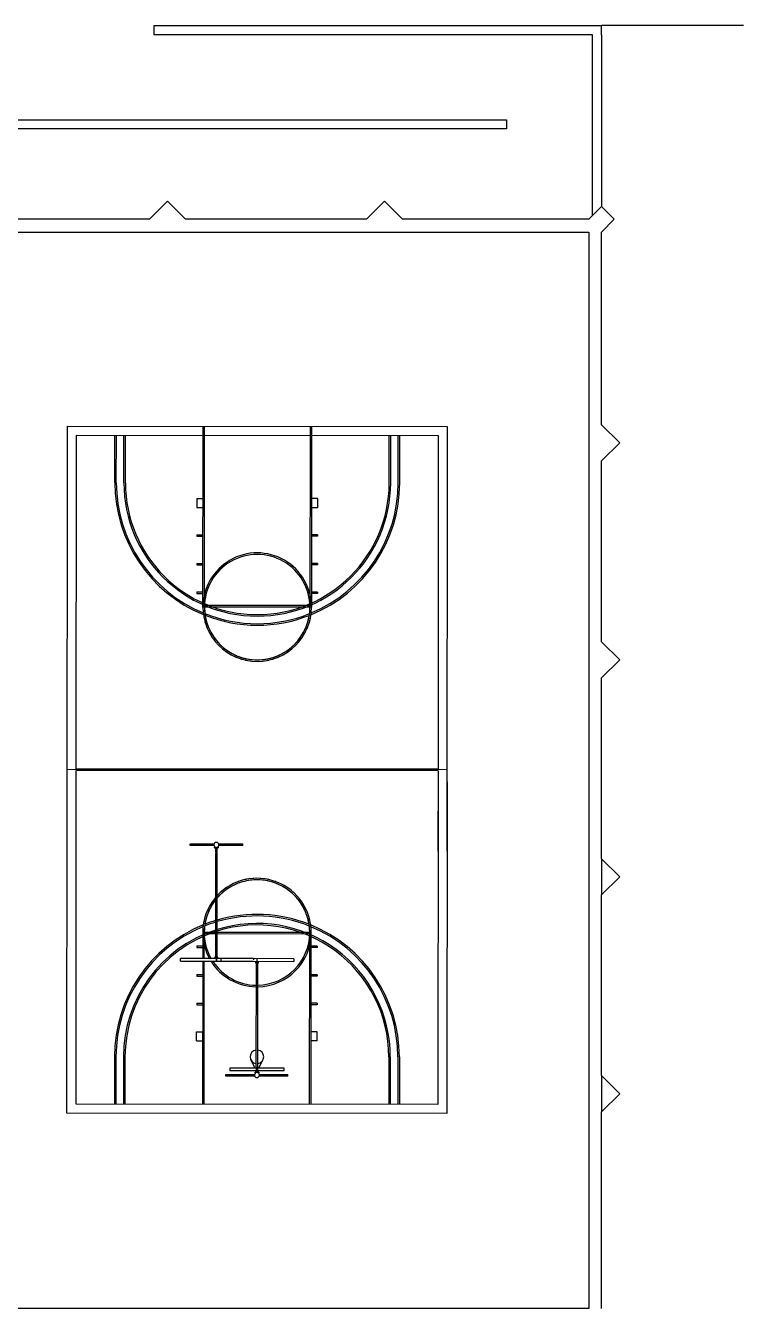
# Model space of a CAD drawing. Header units: inches. Extents: x 8199 to 15931, y 7617 to 15423.
# Drawn here: x 14522 to 15474, y 13310 to 15013 of the extents above; entities that cross this region are included whole.
import ezdxf

# ---------------------------------------------------------------- set-up
doc = ezdxf.new("R2010")
doc.units = ezdxf.units.IN
doc.header["$LTSCALE"] = 0.25
doc.header["$MEASUREMENT"] = 0
doc.layers.add('BACKGROUND', color=8, linetype='Continuous')

msp = doc.modelspace()

# ---------------------------------------------------------------- linework, layer by layer
at = {"layer": 'BACKGROUND'}
for p, q in [((14691.9, 15012.6), (15285.9, 15012.6)), ((14691.9, 15012.6), (14691.9, 15000.6)), ((15285.9, 15000.6), (15285.9, 15012.6)), ((15474, 15012.6), (15285.9, 15012.6)), ((15273.9, 15000.6), (14691.9, 15000.6)), ((15273.9, 14760.6), (15273.9, 15000.6)), ((15285.9, 15000.6), (15285.9, 14772.6)), ((14421.9, 14887.6), (15159.9, 14887.6)), ((15159.9, 14887.6), (15159.9, 14875.6)), ((15159.9, 14875.6), (14420.6, 14875.6)), ((14709.9, 14779.6), (14685.9, 14755.6)), ((14733.9, 14755.6), (14709.9, 14779.6)), ((14997.9, 14779.6), (14973.9, 14755.6)), ((14997.9, 14779.6), (14973.9, 14755.6)), ((15021.9, 14755.6), (14997.9, 14779.6)), ((15021.9, 14755.6), (14997.9, 14779.6)), ((15285.9, 14772.6), (15268.9, 14755.6)), ((15302.8, 14755.6), (15285.9, 14772.6)), ((14685.9, 14755.6), (14445.9, 14755.6)), ((14973.9, 14755.6), (14733.9, 14755.6)), ((15268.9, 14755.6), (15021.9, 14755.6)), ((15268.9, 14755.6), (15268.9, 14755.6)), ((15285.9, 14738.6), (15302.8, 14755.6)), ((12422.9, 14738.6), (15268.9, 14738.6)), ((15268.9, 14738.6), (15268.9, 13916.6)), ((15285.9, 14482.6), (15285.9, 14738.6)), ((14576.8, 13916.6), (14577.2, 14480.8)), ((14577.2, 14480.8), (15081.2, 14480.4)), ((14757, 14240.7), (14757.2, 14480.7)), ((14759, 14240.7), (14759.2, 14480.7)), ((14899.2, 14480.6), (14899, 14240.6)), ((14901.2, 14480.6), (14901, 14240.6)), ((15081.2, 14480.4), (15080.8, 13916.6)), ((15309.9, 14458.6), (15285.9, 14482.6)), ((14588.9, 14025.8), (14589.2, 14468.8)), ((14589.2, 14468.8), (15069.2, 14468.4)), ((14640.1, 14405.7), (14640.2, 14468.7)), ((14642.1, 14405.7), (14642.2, 14468.7)), ((14652.1, 14405.7), (14652.2, 14468.7)), ((14654.1, 14405.7), (14654.2, 14468.7)), ((15004.1, 14405.5), (15004.2, 14468.5)), ((15006.1, 14405.5), (15006.2, 14468.5)), ((15016.1, 14405.5), (15016.2, 14468.5)), ((15018.1, 14405.5), (15018.2, 14468.5)), ((15069.2, 14468.4), (15068.9, 14025.4)), ((15285.9, 14434.6), (15309.9, 14458.6)), ((15285.9, 14194.6), (15285.9, 14434.6)), ((14749.1, 14384.7), (14749.1, 14372.7)), ((14749.1, 14384.7), (14757.1, 14384.7)), ((14909.1, 14384.6), (14901.1, 14384.6)), ((14909.1, 14384.6), (14909.1, 14372.6)), ((14749.1, 14372.7), (14757.1, 14372.7)), ((14909.1, 14372.6), (14901.1, 14372.6)), ((14749.1, 14336.7), (14749.1, 14334.7)), ((14749.1, 14336.7), (14757.1, 14336.7)), ((14749.1, 14334.7), (14757.1, 14334.7)), ((14909.1, 14336.6), (14901.1, 14336.6)), ((14909.1, 14334.6), (14901.1, 14334.6)), ((14909.1, 14336.6), (14909.1, 14334.6)), ((14749.1, 14298.7), (14749.1, 14296.7)), ((14749.1, 14298.7), (14757.1, 14298.7)), ((14749.1, 14296.7), (14757.1, 14296.7)), ((14909.1, 14298.6), (14901.1, 14298.6)), ((14909.1, 14296.6), (14901.1, 14296.6)), ((14909.1, 14298.6), (14909.1, 14296.6)), ((14749, 14260.7), (14749, 14258.7)), ((14749, 14260.7), (14757, 14260.7)), ((14749, 14258.7), (14757, 14258.7)), ((14909, 14260.6), (14901, 14260.6)), ((14909, 14258.6), (14901, 14258.6)), ((14909, 14260.6), (14909, 14258.6)), ((14901, 14242.6), (14757, 14242.7)), ((14759, 14240.7), (14757, 14240.7)), ((14899, 14240.6), (14759, 14240.7)), ((14901, 14240.6), (14899, 14240.6)), ((15309.9, 14170.6), (15285.9, 14194.6)), ((15285.9, 14146.6), (15309.9, 14170.6)), ((15285.9, 13916.6), (15285.9, 14146.6)), ((15080.9, 14024.4), (14576.9, 14024.8)), ((14588.8, 13916.6), (14588.9, 14023.8)), ((15068.9, 14025.4), (14588.9, 14025.8)), ((15068.9, 14023.4), (14588.9, 14023.8)), ((15068.9, 14023.4), (15068.8, 13916.6)), ((14576.6, 13568.8), (14576.9, 14008.6)), ((14576.8, 13916.6), (14576.9, 14008.5)), ((14588.6, 13580.8), (14588.9, 14008.6)), ((14588.8, 13916.6), (14588.9, 14008.5)), ((15068.9, 14008.6), (15068.6, 13580.4)), ((15068.9, 14008.5), (15068.8, 13916.6)), ((15080.9, 14008.6), (15080.6, 13568.4)), ((15080.9, 14008.5), (15080.8, 13916.6)), ((15268.9, 14008.6), (15268.9, 13309.6)), ((15268.9, 14008.5), (15268.9, 13916.6)), ((15285.9, 13906.6), (15285.9, 14008.6)), ((15285.9, 13916.6), (15285.9, 14008.5)), ((14739.9, 13926.4), (14742.5, 13926.4)), ((14739.9, 13924.3), (14739.9, 13926.4)), ((14739.9, 13926.4), (14742.5, 13926.4)), ((14739.9, 13924.3), (14739.9, 13926.4)), ((14742.5, 13924.3), (14739.9, 13924.3)), ((14742.5, 13924.3), (14739.9, 13924.3)), ((14742.5, 13926.4), (14771.7, 13926.4)), ((14742.5, 13926.4), (14742.5, 13924.3)), ((14742.5, 13926.4), (14771.7, 13926.4)), ((14742.5, 13926.4), (14742.5, 13924.3)), ((14771.6, 13924.3), (14742.5, 13924.3)), ((14771.6, 13924.3), (14742.5, 13924.3)), ((14771.7, 13926.4), (14771.7, 13925.8)), ((14771.7, 13926.4), (14771.7, 13925.8)), ((14772.4, 13921.1), (14772.4, 13921.9)), ((14772.4, 13921.9), (14773.6, 13921.9)), ((14772.4, 13921.1), (14772.4, 13921.9)), ((14772.4, 13921.9), (14773.6, 13921.9)), ((14772.4, 13921.1), (14777.4, 13921.1)), ((14772.4, 13921), (14772.4, 13921.1)), ((14772.4, 13921.1), (14777.4, 13921.1)), ((14772.4, 13921), (14772.4, 13921.1)), ((14777.4, 13921), (14772.4, 13921)), ((14777.4, 13921), (14772.4, 13921)), ((14773.7, 13914), (14773.7, 13777.6)), ((14774.1, 13920.8), (14774.1, 13915.5)), ((14774.1, 13920.8), (14774.1, 13915.5)), ((14774.1, 13915.5), (14774.3, 13915.5)), ((14774.1, 13915.5), (14774.3, 13915.5)), ((14774.3, 13915.5), (14774.3, 13920.8)), ((14774.3, 13915.5), (14774.3, 13920.8)), ((14774.4, 13920.9), (14775.4, 13920.9)), ((14774.4, 13920.9), (14775.4, 13920.9)), ((14774.5, 13916), (14774.5, 13914.9)), ((14774.5, 13916), (14774.5, 13914.9)), ((14775.2, 13914.9), (14775.2, 13916)), ((14775.2, 13914.9), (14775.2, 13916)), ((14775.5, 13920.8), (14775.5, 13915.5)), ((14775.5, 13920.8), (14775.5, 13915.5)), ((14775.5, 13915.5), (14775.6, 13915.5)), ((14775.5, 13915.5), (14775.6, 13915.5)), ((14775.6, 13915.5), (14775.6, 13920.8)), ((14775.6, 13915.5), (14775.6, 13920.8)), ((14776.1, 13777.6), (14776.1, 13914)), ((14776.2, 13921.9), (14777.4, 13921.9)), ((14776.2, 13921.9), (14777.4, 13921.9)), ((14777.4, 13921.9), (14777.4, 13921.1)), ((14777.4, 13921.9), (14777.4, 13921.1)), ((14777.4, 13921.1), (14777.4, 13921)), ((14777.4, 13921.1), (14777.4, 13921)), ((14778.1, 13926.4), (14807.2, 13926.4)), ((14778.1, 13926.4), (14778.1, 13925.8)), ((14778.1, 13926.4), (14807.2, 13926.4)), ((14778.1, 13926.4), (14778.1, 13925.8)), ((14807.2, 13924.3), (14778.1, 13924.3)), ((14807.2, 13924.3), (14778.1, 13924.3)), ((14807.2, 13926.4), (14809.9, 13926.4)), ((14807.2, 13926.4), (14807.2, 13924.3)), ((14807.2, 13926.4), (14809.9, 13926.4)), ((14807.2, 13926.4), (14807.2, 13924.3)), ((14809.9, 13924.3), (14807.2, 13924.3)), ((14809.9, 13924.3), (14807.2, 13924.3)), ((14809.9, 13924.3), (14809.9, 13926.4)), ((14809.9, 13924.3), (14809.9, 13926.4)), ((15309.9, 13882.6), (15285.9, 13906.6)), ((15285.9, 13906.6), (15285.9, 13858.6)), ((15285.9, 13858.6), (15309.9, 13882.6)), ((15285.9, 13618.6), (15285.9, 13858.6)), ((14756.7, 13808.7), (14758.7, 13808.7)), ((14756.7, 13808.7), (14756.7, 13773.9)), ((14773.7, 13806.7), (14756.7, 13806.7)), ((14758.7, 13773.9), (14758.7, 13808.7)), ((14773.7, 13808.7), (14758.7, 13808.7)), ((14898.7, 13808.6), (14776.1, 13808.7)), ((14900.7, 13806.6), (14776.1, 13806.7)), ((14898.6, 13580.6), (14898.7, 13808.6)), ((14898.7, 13808.6), (14900.7, 13808.6)), ((14900.6, 13580.6), (14900.7, 13808.6)), ((14748.7, 13790.7), (14748.7, 13788.7)), ((14748.7, 13790.7), (14756.7, 13790.7)), ((14748.7, 13788.7), (14756.7, 13788.7)), ((14775.4, 13778.1), (14774.3, 13778.1)), ((14774.3, 13778), (14774.3, 13778.1)), ((14774.3, 13775.9), (14774.3, 13778)), ((14775.4, 13778.1), (14775.4, 13778)), ((14775.4, 13778), (14775.4, 13775.9)), ((14908.7, 13790.6), (14900.7, 13790.6)), ((14908.7, 13788.6), (14900.7, 13788.6)), ((14908.7, 13790.6), (14908.7, 13788.6)), ((14824, 13773.9), (14727.2, 13773.9)), ((14727.2, 13773.4), (14727.2, 13773.9)), ((14727.2, 13770.4), (14727.2, 13773.4)), ((14727.2, 13770.4), (14824, 13770.4)), ((14756.7, 13770.4), (14756.6, 13580.7)), ((14758.6, 13580.7), (14758.7, 13770.4)), ((14772.9, 13775.9), (14776.9, 13775.9)), ((14772.9, 13775.9), (14772.9, 13773.8)), ((14776.9, 13775.9), (14772.9, 13775.9)), ((14772.9, 13775.9), (14772.9, 13775.9)), ((14775.4, 13775.9), (14774.3, 13775.9)), ((14774.3, 13775.9), (14774.3, 13775.3)), ((14774.3, 13775.3), (14774.4, 13775.3)), ((14774.3, 13775.3), (14774.3, 13773.8)), ((14774.4, 13775.3), (14774.4, 13775.8)), ((14774.4, 13775.8), (14775.4, 13775.8)), ((14774.4, 13775.8), (14774.4, 13775.3)), ((14774.4, 13775.3), (14774.4, 13773.8)), ((14774.8, 13775.4), (14774.8, 13773.5)), ((14775, 13773.5), (14775, 13775.4)), ((14775.4, 13775.3), (14775.4, 13775.9)), ((14775.4, 13775.8), (14775.4, 13775.3)), ((14775.4, 13775.3), (14775.4, 13775.8)), ((14775.4, 13775.3), (14775.4, 13775.3)), ((14775.4, 13775.3), (14775.4, 13773.8)), ((14775.4, 13775.3), (14775.4, 13773.8)), ((14776.9, 13773.8), (14776.9, 13775.9)), ((14776.9, 13775.9), (14776.9, 13775.9)), ((14877.8, 13773.8), (14781, 13773.9)), ((14781, 13773.9), (14781, 13773.9)), ((14781, 13773.7), (14781, 13773.8)), ((14781, 13773.5), (14781, 13773.6)), ((14781, 13773.1), (14781, 13773.4)), ((14781, 13772.7), (14781, 13773)), ((14781, 13772.4), (14781, 13772.6)), ((14781, 13771.9), (14781, 13772.1)), ((14781, 13771.6), (14781, 13771.7)), ((14781, 13770.4), (14877.8, 13770.3)), ((14824, 13773.9), (14824, 13773.6)), ((14824, 13773.6), (14824, 13773.4)), ((14824, 13773.4), (14824, 13773.3)), ((14824, 13773.3), (14824, 13772.9)), ((14824, 13772.9), (14824, 13772.4)), ((14824, 13772.4), (14824, 13772.1)), ((14826.7, 13770.4), (14826.7, 13768.4)), ((14826.7, 13768.4), (14830.7, 13768.4)), ((14826.7, 13768.4), (14826.7, 13768.3)), ((14830.7, 13768.3), (14826.7, 13768.3)), ((14827.5, 13766.6), (14827.4, 13630.2)), ((14828.1, 13770.4), (14828.1, 13768.9)), ((14828.2, 13768.9), (14828.1, 13768.9)), ((14828.1, 13768.9), (14828.1, 13768.4)), ((14828.1, 13768.4), (14829.3, 13768.4)), ((14828.1, 13766.2), (14828.1, 13768.3)), ((14828.1, 13766.2), (14828.1, 13766.2)), ((14828.1, 13766.1), (14829.3, 13766.1)), ((14828.2, 13770.4), (14828.2, 13768.9)), ((14828.2, 13768.4), (14828.2, 13768.9)), ((14828.2, 13768.9), (14828.2, 13768.4)), ((14829.2, 13768.4), (14828.2, 13768.4)), ((14828.6, 13770.7), (14828.6, 13768.9)), ((14828.8, 13768.9), (14828.8, 13770.7)), ((14829.2, 13770.4), (14829.2, 13768.9)), ((14829.3, 13768.9), (14829.2, 13768.9)), ((14829.2, 13768.9), (14829.2, 13768.4)), ((14829.2, 13768.4), (14829.2, 13768.9)), ((14829.3, 13770.4), (14829.3, 13768.9)), ((14829.3, 13768.4), (14829.3, 13768.9)), ((14829.3, 13768.3), (14829.3, 13766.2)), ((14829.3, 13766.2), (14829.3, 13766.2)), ((14829.8, 13630.2), (14829.9, 13766.6)), ((14830.7, 13768.4), (14830.7, 13770.4)), ((14830.7, 13768.3), (14830.7, 13768.4)), ((14877.8, 13773.8), (14877.8, 13770.8)), ((14877.8, 13770.8), (14877.8, 13770.3)), ((14748.7, 13752.7), (14748.7, 13750.7)), ((14748.7, 13752.7), (14756.7, 13752.7)), ((14748.7, 13750.7), (14756.7, 13750.7)), ((14908.7, 13752.6), (14900.7, 13752.6)), ((14908.7, 13750.6), (14900.7, 13750.6)), ((14908.7, 13752.6), (14908.7, 13750.6)), ((14748.7, 13714.7), (14748.7, 13712.7)), ((14748.7, 13714.7), (14756.7, 13714.7)), ((14748.7, 13712.7), (14756.7, 13712.7)), ((14908.7, 13714.6), (14900.7, 13714.6)), ((14908.7, 13712.6), (14900.7, 13712.6)), ((14908.7, 13714.6), (14908.7, 13712.6)), ((14748.6, 13664.7), (14748.6, 13676.7)), ((14748.6, 13676.7), (14756.6, 13676.7)), ((14908.6, 13676.6), (14900.6, 13676.6)), ((14908.6, 13664.6), (14908.6, 13676.6)), ((14748.6, 13664.7), (14756.6, 13664.7)), ((14908.6, 13664.6), (14900.6, 13664.6)), ((14639.6, 13643.7), (14639.6, 13580.7)), ((14641.6, 13643.7), (14641.6, 13580.7)), ((14651.6, 13643.7), (14651.6, 13580.7)), ((14653.6, 13643.7), (14653.6, 13580.7)), ((15003.6, 13643.5), (15003.6, 13580.5)), ((15005.6, 13643.5), (15005.6, 13580.5)), ((15015.6, 13643.5), (15015.6, 13580.5)), ((15017.6, 13643.5), (15017.6, 13580.5)), ((14827.8, 13628.6), (14792.6, 13628.6)), ((14792.6, 13628.6), (14792.6, 13625.6)), ((14792.6, 13625.6), (14827.8, 13625.6)), ((14826.1, 13628.6), (14820.6, 13639.6)), ((14828, 13628.7), (14827.8, 13628.7)), ((14827.8, 13628.7), (14827.8, 13623.5)), ((14828, 13623.5), (14828, 13628.7)), ((14828.2, 13628.6), (14828, 13628.6)), ((14828, 13625.6), (14829.2, 13625.6)), ((14828.2, 13629.3), (14828.2, 13628.2)), ((14829.2, 13628.6), (14828.9, 13628.6)), ((14829, 13628.2), (14829, 13629.3)), ((14829.3, 13628.7), (14829.2, 13628.7)), ((14829.2, 13628.7), (14829.2, 13623.5)), ((14829.3, 13623.5), (14829.3, 13628.7)), ((14864.6, 13628.6), (14829.3, 13628.6)), ((14829.3, 13625.6), (14864.6, 13625.6)), ((14831.1, 13628.6), (14836.6, 13639.5)), ((14864.6, 13625.6), (14864.6, 13628.6)), ((14787.6, 13619.9), (14790.1, 13619.9)), ((14787.6, 13617.8), (14787.6, 13619.9)), ((14790.1, 13617.8), (14787.6, 13617.8)), ((14790.1, 13619.9), (14825.4, 13619.9)), ((14790.1, 13619.9), (14790.1, 13617.8)), ((14825.4, 13617.8), (14790.1, 13617.8)), ((14825.4, 13618.4), (14825.4, 13617.8)), ((14826.1, 13622.3), (14826.1, 13623.2)), ((14826.1, 13623.2), (14831.1, 13623.2)), ((14831.1, 13623.2), (14826.1, 13623.2)), ((14826.1, 13623.2), (14826.1, 13623.2)), ((14827.3, 13622.3), (14826.1, 13622.3)), ((14829.1, 13623.3), (14828.1, 13623.3)), ((14831.1, 13622.3), (14829.9, 13622.3)), ((14831.1, 13623.2), (14831.1, 13622.3)), ((14831.1, 13623.2), (14831.1, 13623.2)), ((14831.8, 13619.9), (14867, 13619.9)), ((14831.8, 13618.4), (14831.8, 13617.8)), ((14867, 13617.8), (14831.8, 13617.8)), ((14867, 13619.9), (14869.6, 13619.9)), ((14867, 13619.9), (14867, 13617.8)), ((14869.6, 13617.8), (14867, 13617.8)), ((14869.6, 13617.8), (14869.6, 13619.9)), ((15309.9, 13594.6), (15285.9, 13618.6)), ((15285.9, 13618.6), (15285.9, 13570.6)), ((15285.9, 13570.6), (15309.9, 13594.6)), ((15068.6, 13580.4), (14588.6, 13580.8)), ((15080.6, 13568.4), (14576.6, 13568.8)), ((15285.9, 13309.6), (15285.9, 13570.6)), ((15268.9, 13309.6), (12747.6, 13309.6))]:
    msp.add_line(p, q, dxfattribs=at)
at = {"layer": 'BACKGROUND', "flags": 128}
for points in [[(14774.8, 13773.5), (14774.8, 13773.5), (14774.8, 13773.4), (14774.8, 13773.4), (14774.8, 13773.3), (14774.8, 13773.3), (14774.8, 13773.2), (14774.8, 13773.1), (14774.8, 13773.1), (14774.8, 13773), (14774.8, 13772.9), (14774.8, 13772.9), (14774.8, 13772.8), (14774.8, 13772.7), (14774.8, 13772.7), (14774.8, 13772.6), (14774.8, 13772.5), (14774.8, 13772.4), (14774.8, 13772.4), (14774.8, 13772.3), (14774.8, 13772.2), (14774.8, 13772.1), (14774.8, 13772.1), (14774.8, 13772), (14774.8, 13771.9), (14774.8, 13771.8), (14774.8, 13771.8), (14774.8, 13771.7), (14774.8, 13771.6), (14774.8, 13771.6), (14774.8, 13771.5), (14774.8, 13771.4), (14774.8, 13771.3), (14774.8, 13771.3), (14774.8, 13771.2), (14774.8, 13771.1), (14774.8, 13771.1), (14774.8, 13771), (14774.8, 13771), (14774.8, 13770.9), (14774.8, 13770.9), (14774.8, 13770.8), (14774.8, 13770.7), (14774.8, 13770.7), (14774.8, 13770.6), (14774.8, 13770.6), (14774.8, 13770.6), (14774.8, 13770.5), (14774.8, 13770.5), (14774.8, 13770.4), (14774.8, 13770.4), (14774.8, 13770.4), (14774.8, 13770.4), (14774.8, 13770.3), (14774.8, 13770.3), (14774.8, 13770.3), (14774.8, 13770.3), (14774.8, 13770.3), (14774.8, 13770.3), (14774.8, 13770.3), (14774.8, 13770.3), (14774.8, 13770.3)], [(14774.8, 13770.3), (14774.8, 13770.3), (14774.8, 13770.3), (14774.8, 13770.3), (14774.8, 13770.3), (14774.8, 13770.3), (14774.8, 13770.3), (14774.8, 13770.3), (14774.8, 13770.3), (14774.8, 13770.4), (14774.8, 13770.4)], [(14774.9, 13770.1), (14774.9, 13770.1), (14774.9, 13770.1), (14774.9, 13770.1), (14774.9, 13770.1), (14774.9, 13770.1), (14774.8, 13770.1), (14774.8, 13770.1), (14774.8, 13770.1), (14774.8, 13770.1), (14774.8, 13770.1), (14774.8, 13770.1), (14774.8, 13770.1), (14774.8, 13770.1), (14774.8, 13770.1), (14774.8, 13770.1), (14774.8, 13770.2), (14774.8, 13770.2), (14774.8, 13770.2), (14774.8, 13770.2), (14774.8, 13770.2), (14774.8, 13770.2), (14774.8, 13770.2), (14774.8, 13770.2), (14774.8, 13770.2), (14774.8, 13770.2), (14774.8, 13770.2), (14774.8, 13770.2), (14774.8, 13770.2), (14774.8, 13770.2), (14774.8, 13770.2), (14774.8, 13770.2), (14774.8, 13770.2), (14774.8, 13770.2), (14774.8, 13770.2), (14774.8, 13770.2), (14774.8, 13770.2), (14774.8, 13770.2), (14774.8, 13770.2), (14774.8, 13770.3), (14774.8, 13770.3)], [(14775, 13770.3), (14775, 13770.2), (14775, 13770.2), (14775, 13770.2), (14775, 13770.2), (14775, 13770.2), (14775, 13770.2), (14775, 13770.2), (14775, 13770.2), (14775, 13770.2), (14775, 13770.2), (14775, 13770.2), (14775, 13770.2), (14775, 13770.2), (14775, 13770.2), (14775, 13770.2), (14775, 13770.2), (14775, 13770.2), (14775, 13770.2), (14775, 13770.2), (14775, 13770.2), (14775, 13770.2), (14775, 13770.2), (14775, 13770.2), (14774.9, 13770.1), (14774.9, 13770.1), (14774.9, 13770.1), (14774.9, 13770.1), (14774.9, 13770.1), (14774.9, 13770.1), (14774.9, 13770.1), (14774.9, 13770.1), (14774.9, 13770.1), (14774.9, 13770.1), (14774.9, 13770.1), (14774.9, 13770.1), (14774.9, 13770.1), (14774.9, 13770.1), (14774.9, 13770.1), (14774.9, 13770.1), (14774.9, 13770.1)], [(14775, 13770.3), (14775, 13770.3), (14775, 13770.3), (14775, 13770.3), (14775, 13770.3), (14775, 13770.3), (14775, 13770.3), (14775, 13770.3), (14775, 13770.3), (14775, 13770.4), (14775, 13770.4), (14775, 13770.4), (14775, 13770.5), (14775, 13770.5), (14775, 13770.5), (14775, 13770.6), (14775, 13770.6), (14775, 13770.7), (14775, 13770.7), (14775, 13770.8), (14775, 13770.8), (14775, 13770.9), (14775, 13770.9), (14775, 13771), (14775, 13771.1), (14775, 13771.1), (14775, 13771.2), (14775, 13771.2), (14775, 13771.3), (14775, 13771.4), (14775, 13771.4), (14775, 13771.5), (14775, 13771.6), (14775, 13771.7), (14775, 13771.7), (14775, 13771.8), (14775, 13771.9), (14775, 13772), (14775, 13772), (14775, 13772.1), (14775, 13772.2), (14775, 13772.3), (14775, 13772.3), (14775, 13772.4), (14775, 13772.5), (14775, 13772.6), (14775, 13772.6), (14775, 13772.7), (14775, 13772.8), (14775, 13772.8), (14775, 13772.9), (14775, 13773), (14775, 13773), (14775, 13773.1), (14775, 13773.2), (14775, 13773.2), (14775, 13773.3), (14775, 13773.3), (14775, 13773.4), (14775, 13773.5), (14775, 13773.5), (14775, 13773.5)], [(14775, 13770.4), (14775, 13770.4), (14775, 13770.3), (14775, 13770.3), (14775, 13770.3), (14775, 13770.3), (14775, 13770.3), (14775, 13770.3), (14775, 13770.3), (14775, 13770.3), (14775, 13770.3)], [(14828.6, 13774), (14828.6, 13774), (14828.6, 13774), (14828.6, 13774), (14828.6, 13774), (14828.6, 13774), (14828.6, 13774), (14828.6, 13774), (14828.6, 13774), (14828.6, 13774), (14828.6, 13774), (14828.6, 13774), (14828.6, 13774), (14828.6, 13774), (14828.6, 13774), (14828.6, 13774), (14828.6, 13774.1), (14828.6, 13774.1), (14828.6, 13774.1), (14828.6, 13774.1), (14828.6, 13774.1), (14828.6, 13774.1), (14828.6, 13774.1), (14828.6, 13774.1), (14828.6, 13774.1), (14828.6, 13774.1), (14828.6, 13774.1), (14828.6, 13774.1), (14828.6, 13774.1), (14828.7, 13774.1), (14828.7, 13774.1), (14828.7, 13774.1), (14828.7, 13774.1), (14828.7, 13774.1), (14828.7, 13774.1), (14828.7, 13774.1), (14828.7, 13774.1), (14828.7, 13774.1), (14828.7, 13774.1), (14828.7, 13774.1), (14828.7, 13774.1)], [(14828.6, 13773.8), (14828.6, 13773.9), (14828.6, 13773.9), (14828.6, 13773.9), (14828.6, 13773.9), (14828.6, 13773.9), (14828.6, 13774), (14828.6, 13774), (14828.6, 13774), (14828.6, 13774), (14828.6, 13774)], [(14828.6, 13774), (14828.6, 13774), (14828.6, 13774), (14828.6, 13774), (14828.6, 13774), (14828.6, 13773.9), (14828.6, 13773.9), (14828.6, 13773.9), (14828.6, 13773.9), (14828.6, 13773.9), (14828.6, 13773.8), (14828.6, 13773.8), (14828.6, 13773.8), (14828.6, 13773.7), (14828.6, 13773.7), (14828.6, 13773.6), (14828.6, 13773.6), (14828.6, 13773.6), (14828.6, 13773.5), (14828.6, 13773.5), (14828.6, 13773.4), (14828.6, 13773.4), (14828.6, 13773.3), (14828.6, 13773.2), (14828.6, 13773.2), (14828.6, 13773.1), (14828.6, 13773), (14828.6, 13773), (14828.6, 13772.9), (14828.6, 13772.8), (14828.6, 13772.8), (14828.6, 13772.7), (14828.6, 13772.6), (14828.6, 13772.6), (14828.6, 13772.5), (14828.6, 13772.4), (14828.6, 13772.3), (14828.6, 13772.3), (14828.6, 13772.2), (14828.6, 13772.1), (14828.6, 13772), (14828.6, 13772), (14828.6, 13771.9), (14828.6, 13771.8), (14828.6, 13771.7), (14828.6, 13771.7), (14828.6, 13771.6), (14828.6, 13771.5), (14828.6, 13771.5), (14828.6, 13771.4), (14828.6, 13771.3), (14828.6, 13771.3), (14828.6, 13771.2), (14828.6, 13771.1), (14828.6, 13771.1), (14828.6, 13771), (14828.6, 13770.9), (14828.6, 13770.9), (14828.6, 13770.8), (14828.6, 13770.8), (14828.6, 13770.7), (14828.6, 13770.7)], [(14828.7, 13774.1), (14828.7, 13774.1), (14828.7, 13774.1), (14828.7, 13774.1), (14828.7, 13774.1), (14828.7, 13774.1), (14828.7, 13774.1), (14828.7, 13774.1), (14828.7, 13774.1), (14828.7, 13774.1), (14828.7, 13774.1), (14828.8, 13774.1), (14828.8, 13774.1), (14828.8, 13774.1), (14828.8, 13774.1), (14828.8, 13774.1), (14828.8, 13774.1), (14828.8, 13774.1), (14828.8, 13774.1), (14828.8, 13774.1), (14828.8, 13774.1), (14828.8, 13774.1), (14828.8, 13774.1), (14828.8, 13774.1), (14828.8, 13774), (14828.8, 13774), (14828.8, 13774), (14828.8, 13774), (14828.8, 13774), (14828.8, 13774), (14828.8, 13774), (14828.8, 13774), (14828.8, 13774), (14828.8, 13774), (14828.8, 13774), (14828.8, 13774), (14828.8, 13774), (14828.8, 13774), (14828.8, 13774), (14828.8, 13774), (14828.8, 13774)], [(14828.8, 13770.7), (14828.8, 13770.7), (14828.8, 13770.8), (14828.8, 13770.8), (14828.8, 13770.9), (14828.8, 13771), (14828.8, 13771), (14828.8, 13771.1), (14828.8, 13771.2), (14828.8, 13771.2), (14828.8, 13771.3), (14828.8, 13771.4), (14828.8, 13771.4), (14828.8, 13771.5), (14828.8, 13771.6), (14828.8, 13771.6), (14828.8, 13771.7), (14828.8, 13771.8), (14828.8, 13771.9), (14828.8, 13771.9), (14828.8, 13772), (14828.8, 13772.1), (14828.8, 13772.2), (14828.8, 13772.2), (14828.8, 13772.3), (14828.8, 13772.4), (14828.8, 13772.5), (14828.8, 13772.5), (14828.8, 13772.6), (14828.8, 13772.7), (14828.8, 13772.7), (14828.8, 13772.8), (14828.8, 13772.9), (14828.8, 13772.9), (14828.8, 13773), (14828.8, 13773.1), (14828.8, 13773.1), (14828.8, 13773.2), (14828.8, 13773.3), (14828.8, 13773.3), (14828.8, 13773.4), (14828.8, 13773.4), (14828.8, 13773.5), (14828.8, 13773.5), (14828.8, 13773.6), (14828.8, 13773.6), (14828.8, 13773.7), (14828.8, 13773.7), (14828.8, 13773.7), (14828.8, 13773.8), (14828.8, 13773.8), (14828.8, 13773.8), (14828.8, 13773.9), (14828.8, 13773.9), (14828.8, 13773.9), (14828.8, 13773.9), (14828.8, 13773.9), (14828.8, 13774), (14828.8, 13774), (14828.8, 13774), (14828.8, 13774), (14828.8, 13774)], [(14828.8, 13774), (14828.8, 13774), (14828.8, 13774), (14828.8, 13774), (14828.8, 13774), (14828.8, 13773.9), (14828.8, 13773.9), (14828.8, 13773.9), (14828.8, 13773.9), (14828.8, 13773.9), (14828.8, 13773.8)]]:
    msp.add_lwpolyline(points, dxfattribs=at)
at = {"layer": 'BACKGROUND'}
for centre, radius, start, end in [((14829.1, 14405.6), 189, 179.9597, 247.8014), ((14829.1, 14405.6), 187, 179.9597, 247.457), ((14829.1, 14405.6), 177, 179.9597, 359.9597), ((14829.1, 14405.6), 175, 179.9597, 359.9597), ((14829.1, 14405.6), 189, 292.1181, 359.9597), ((14829.1, 14405.6), 187, 292.4625, 359.9597), ((14829, 14240.6), 72, 359.9597, 179.9597), ((14829, 14240.6), 70, 359.9597, 179.9597), ((14829, 14240.6), 72, 179.9597, 359.9597), ((14829, 14240.6), 70, 179.9597, 359.9597), ((14829, 14240.6), 70, 179.9597, 185.1861), ((14829, 14240.6), 70, 354.7333, 359.9597), ((14829, 14240.6), 72, 185.1861, 186.868), ((14829, 14240.6), 72, 190.4368, 192.3945), ((14829, 14240.6), 70, 186.868, 190.4368), ((14829.1, 14405.6), 187, 248.1613, 291.7582), ((14829, 14240.6), 72, 195.737, 197.7236), ((14829.1, 14405.6), 189, 248.4982, 291.4212), ((14829, 14240.6), 70, 192.3945, 195.737), ((14829, 14240.6), 70, 344.1825, 347.5249), ((14829, 14240.6), 72, 342.1959, 344.1825), ((14829, 14240.6), 70, 349.4827, 353.0515), ((14829, 14240.6), 72, 347.5249, 349.4827), ((14829, 14240.6), 72, 353.0515, 354.7333), ((14829, 14240.6), 72, 201.1674, 202.9866), ((14829, 14240.6), 70, 197.7236, 201.1674), ((14829, 14240.6), 70, 202.9866, 207.1964), ((14829, 14240.6), 72, 207.1964, 208.2195), ((14829, 14240.6), 70, 208.2195, 213.442), ((14829, 14240.6), 70, 326.4775, 331.7), ((14829, 14240.6), 70, 332.7231, 336.9329), ((14829, 14240.6), 72, 331.7, 332.7231), ((14829, 14240.6), 70, 338.7521, 342.1959), ((14829, 14240.6), 72, 336.9329, 338.7521), ((14829, 14240.6), 72, 213.442, 214.8942), ((14829, 14240.6), 70, 214.8942, 218.6828), ((14829, 14240.6), 72, 218.6828, 220.5878), ((14829, 14240.6), 70, 220.5878, 223.9618), ((14829, 14240.6), 72, 223.9618, 225.9576), ((14829, 14240.6), 70, 225.9576, 229.3317), ((14829, 14240.6), 72, 229.3317, 231.2367), ((14829, 14240.6), 70, 231.2367, 235.0252), ((14829, 14240.6), 70, 304.8942, 308.6828), ((14829, 14240.6), 72, 308.6828, 310.5878), ((14829, 14240.6), 70, 310.5878, 313.9618), ((14829, 14240.6), 72, 313.9618, 315.9576), ((14829, 14240.6), 70, 315.9576, 319.3317), ((14829, 14240.6), 70, 321.2367, 325.0252), ((14829, 14240.6), 72, 319.3317, 321.2367), ((14829, 14240.6), 72, 325.0252, 326.4775), ((14829, 14240.6), 72, 235.0252, 236.4775), ((14829, 14240.6), 70, 236.4775, 241.7), ((14829, 14240.6), 72, 241.7, 242.7231), ((14829, 14240.6), 70, 242.7231, 246.9329), ((14829, 14240.6), 72, 246.9329, 248.7521), ((14829, 14240.6), 70, 248.7521, 252.1959), ((14829, 14240.6), 72, 252.1959, 254.1825), ((14829, 14240.6), 70, 254.1825, 257.5249), ((14829, 14240.6), 72, 257.5249, 259.4827), ((14829, 14240.6), 70, 259.4827, 263.0515), ((14829, 14240.6), 72, 263.0515, 264.7333), ((14829, 14240.6), 70, 264.7333, 275.1861), ((14829, 14240.6), 72, 275.1861, 276.868), ((14829, 14240.6), 70, 276.868, 280.4368), ((14829, 14240.6), 72, 280.4368, 282.3945), ((14829, 14240.6), 70, 282.3945, 285.737), ((14829, 14240.6), 72, 285.737, 287.7236), ((14829, 14240.6), 70, 287.7236, 291.1674), ((14829, 14240.6), 72, 291.1674, 292.9866), ((14829, 14240.6), 70, 292.9866, 297.1964), ((14829, 14240.6), 72, 297.1964, 298.2195), ((14829, 14240.6), 70, 298.2195, 303.442), ((14829, 14240.6), 72, 303.442, 304.8942), ((14774.9, 13924.9), 3.31, 0, 180), ((14774.9, 13924.9), 3.31, 0, 180), ((14774.9, 13924.9), 3.31, 180, 0), ((14774.9, 13924.9), 3.31, 180, 0), ((14774.9, 13924.9), 3.31, 246.531, 252.1856), ((14774.9, 13924.9), 3.31, 246.531, 252.1856), ((14774.9, 13924.9), 3.31, 256.3592, 283.6408), ((14774.9, 13924.9), 3.31, 256.3592, 283.6408), ((14774.4, 13920.8), 0.25, 90, 180), ((14774.4, 13920.8), 0.25, 90, 180), ((14774.4, 13920.8), 0.25, 90, 180), ((14774.4, 13920.8), 0.25, 90, 180), ((14774.4, 13920.8), 0.25, 90, 180), ((14774.4, 13920.8), 0.25, 90, 180), ((14774.4, 13920.8), 0.125, 90, 180), ((14774.4, 13920.8), 0.125, 90, 180), ((14774.4, 13920.8), 0.125, 90, 180), ((14774.4, 13920.8), 0.125, 90, 180), ((14774.4, 13920.8), 0.125, 90, 180), ((14774.4, 13920.8), 0.125, 90, 180), ((14775.4, 13920.8), 0.25, 0, 90), ((14775.4, 13920.8), 0.25, 0, 90), ((14775.4, 13920.8), 0.25, 0, 90), ((14775.4, 13920.8), 0.25, 0, 90), ((14775.4, 13920.8), 0.25, 0, 90), ((14775.4, 13920.8), 0.25, 0, 90), ((14775.4, 13920.8), 0.125, 0, 90), ((14775.4, 13920.8), 0.125, 0, 90), ((14775.4, 13920.8), 0.125, 0, 90), ((14775.4, 13920.8), 0.125, 0, 90), ((14775.4, 13920.8), 0.125, 0, 90), ((14775.4, 13920.8), 0.125, 0, 90), ((14774.9, 13924.9), 3.31, 287.8144, 293.469), ((14774.9, 13924.9), 3.31, 287.8144, 293.469), ((14828.7, 13808.6), 72, 359.9597, 137.0164), ((14828.7, 13808.6), 72, 93.1917, 94.1687), ((14828.7, 13808.6), 72, 85.7508, 86.7278), ((14828.7, 13808.6), 70, 359.9597, 138.8387), ((14828.7, 13808.6), 70, 125.9431, 132.8511), ((14828.7, 13808.6), 72, 124.5231, 125.9431), ((14828.7, 13808.6), 70, 117.7152, 124.5231), ((14828.7, 13808.6), 72, 116.6089, 117.7152), ((14828.7, 13808.6), 70, 110.1138, 116.6089), ((14828.7, 13808.6), 72, 109.2998, 110.1138), ((14828.7, 13808.6), 70, 102.4346, 109.2998), ((14828.7, 13808.6), 72, 101.0008, 102.4346), ((14828.7, 13808.6), 70, 94.1687, 101.0008), ((14828.7, 13808.6), 70, 86.7278, 93.1917), ((14828.7, 13808.6), 70, 78.9187, 85.7508), ((14828.7, 13808.6), 72, 77.4849, 78.9187), ((14828.7, 13808.6), 70, 70.6197, 77.4849), ((14828.7, 13808.6), 72, 69.8056, 70.6197), ((14828.7, 13808.6), 70, 63.3105, 69.8056), ((14828.7, 13808.6), 72, 62.2043, 63.3105), ((14828.7, 13808.6), 70, 55.3964, 62.2043), ((14828.7, 13808.6), 72, 53.9764, 55.3964), ((14828.7, 13808.6), 70, 47.0684, 53.9764), ((14828.7, 13808.6), 72, 139.9098, 179.9597), ((14828.7, 13808.6), 70, 141.8449, 179.9597), ((14828.7, 13808.6), 72, 148.0509, 149.4427), ((14828.7, 13808.6), 70, 141.9177, 148.0509), ((14828.7, 13808.6), 72, 140.0505, 141.2588), ((14828.7, 13808.6), 70, 133.4588, 138.9009), ((14828.7, 13808.6), 72, 132.8511, 133.4588), ((14828.7, 13808.6), 70, 39.869, 46.4607), ((14828.7, 13808.6), 72, 46.4607, 47.0684), ((14828.7, 13808.6), 70, 31.8685, 38.6606), ((14828.7, 13808.6), 72, 38.6606, 39.869), ((14828.7, 13808.6), 72, 30.4768, 31.8685), ((14828.7, 13808.6), 72, 163.5113, 164.7992), ((14828.7, 13808.6), 70, 156.7482, 163.5113), ((14828.7, 13808.6), 72, 156.4815, 156.7482), ((14828.7, 13808.6), 70, 149.4427, 156.4045), ((14828.6, 13643.6), 189, 68.4989, 106.1541), ((14828.6, 13643.6), 187, 68.1713, 106.33), ((14828.7, 13808.6), 70, 23.515, 30.4768), ((14828.7, 13808.6), 70, 16.4081, 23.1713), ((14828.7, 13808.6), 72, 23.1713, 23.438), ((14828.7, 13808.6), 72, 15.1202, 16.4081), ((14828.6, 13643.6), 189, 112.11, 179.9597), ((14828.6, 13643.6), 187, 112.461, 179.9597), ((14828.6, 13643.6), 177, 108.0925, 179.9597), ((14828.7, 13808.6), 72, 171.5835, 172.9318), ((14828.7, 13808.6), 70, 172.9318, 179.9597), ((14828.6, 13643.6), 187, 107.0802, 111.7482), ((14828.7, 13808.6), 70, 164.7992, 171.5835), ((14828.6, 13643.6), 189, 106.8938, 111.4206), ((14828.6, 13643.6), 177, 359.9597, 107.2898), ((14828.6, 13643.6), 175, 359.9597, 107.4935), ((14828.7, 13808.6), 70, 8.336, 15.1202), ((14828.7, 13808.6), 70, 359.9597, 6.9877), ((14828.7, 13808.6), 72, 6.9877, 8.336), ((14828.6, 13643.6), 189, 359.9597, 67.8095), ((14828.6, 13643.6), 187, 359.9597, 67.4585), ((14828.6, 13643.6), 175, 108.3055, 179.9597), ((14828.7, 13808.6), 72, 179.9597, 208.9092), ((14828.7, 13808.6), 70, 179.9597, 209.8267), ((14828.7, 13808.6), 70, 270.9257, 359.9597), ((14828.7, 13808.6), 72, 270.8984, 359.9597), ((14828.7, 13808.6), 72, 212.108, 269.014), ((14828.7, 13808.6), 70, 213.1723, 268.987), ((14828.6, 13643.6), 9, 97.6744, 262.2111), ((14828.6, 13643.6), 9, 359.9597, 82.202), ((14828.6, 13643.6), 9, 277.7175, 359.9597), ((14828.6, 13619.3), 3.31, 359.9597, 179.9597), ((14828.6, 13619.3), 3.31, 179.9597, 359.9597), ((14828.6, 13619.3), 3.31, 107.7742, 113.4288), ((14828.1, 13623.5), 0.25, 179.9597, 269.9597), ((14828.1, 13623.5), 0.25, 179.9597, 269.9597), ((14828.1, 13623.5), 0.25, 179.9597, 269.9597), ((14828.6, 13619.3), 3.31, 76.319, 103.6005), ((14828.1, 13623.5), 0.125, 179.9597, 269.9597), ((14828.1, 13623.5), 0.125, 179.9597, 269.9597), ((14828.1, 13623.5), 0.125, 179.9597, 269.9597), ((14829.1, 13623.5), 0.125, 269.9597, 359.9597), ((14829.1, 13623.5), 0.25, 269.9597, 359.9597), ((14829.1, 13623.5), 0.125, 269.9597, 359.9597), ((14829.1, 13623.5), 0.25, 269.9597, 359.9597), ((14829.1, 13623.5), 0.125, 269.9597, 359.9597), ((14829.1, 13623.5), 0.25, 269.9597, 359.9597), ((14828.6, 13619.3), 3.31, 66.4907, 72.1453)]:
    msp.add_arc(centre, radius, start, end, dxfattribs=at)
for centre, major_axis, start_param, end_param in [((14774.9, 13914), (-1.19, 0), 4.712389, 6.283185), ((14774.9, 13916), (0.375, 0), 1.570796, 3.403392), ((14774.9, 13916), (0.375, 0), 1.570796, 3.403392), ((14774.9, 13916), (-0.375, 0), 2.879793, 4.712389), ((14774.9, 13916), (-0.375, 0), 2.879793, 4.712389), ((14774.9, 13914), (1.19, 0), 0, 1.570796), ((14774.9, 13777.6), (1.19, 0), 1.570796, 4.18879), ((14774.9, 13777.6), (1.19, 0), 5.235988, 7.853982), ((14828.7, 13766.6), (1.19, 0), 2.094395, 4.712389), ((14828.7, 13766.6), (1.19, 0), 4.712389, 7.330383), ((14828.6, 13630.2), (1.19, 0), 3.141593, 4.712389), ((14828.6, 13628.2), (0.375, 0), 2.879793, 4.712389), ((14828.6, 13630.2), (-1.19, 0), 1.570796, 3.141593), ((14828.6, 13628.2), (0.375, 0), 4.712389, 6.544985)]:
    msp.add_ellipse(centre, major_axis=major_axis, ratio=0.751855, start_param=start_param, end_param=end_param, dxfattribs=at)

doc.saveas('drawing.dxf')
